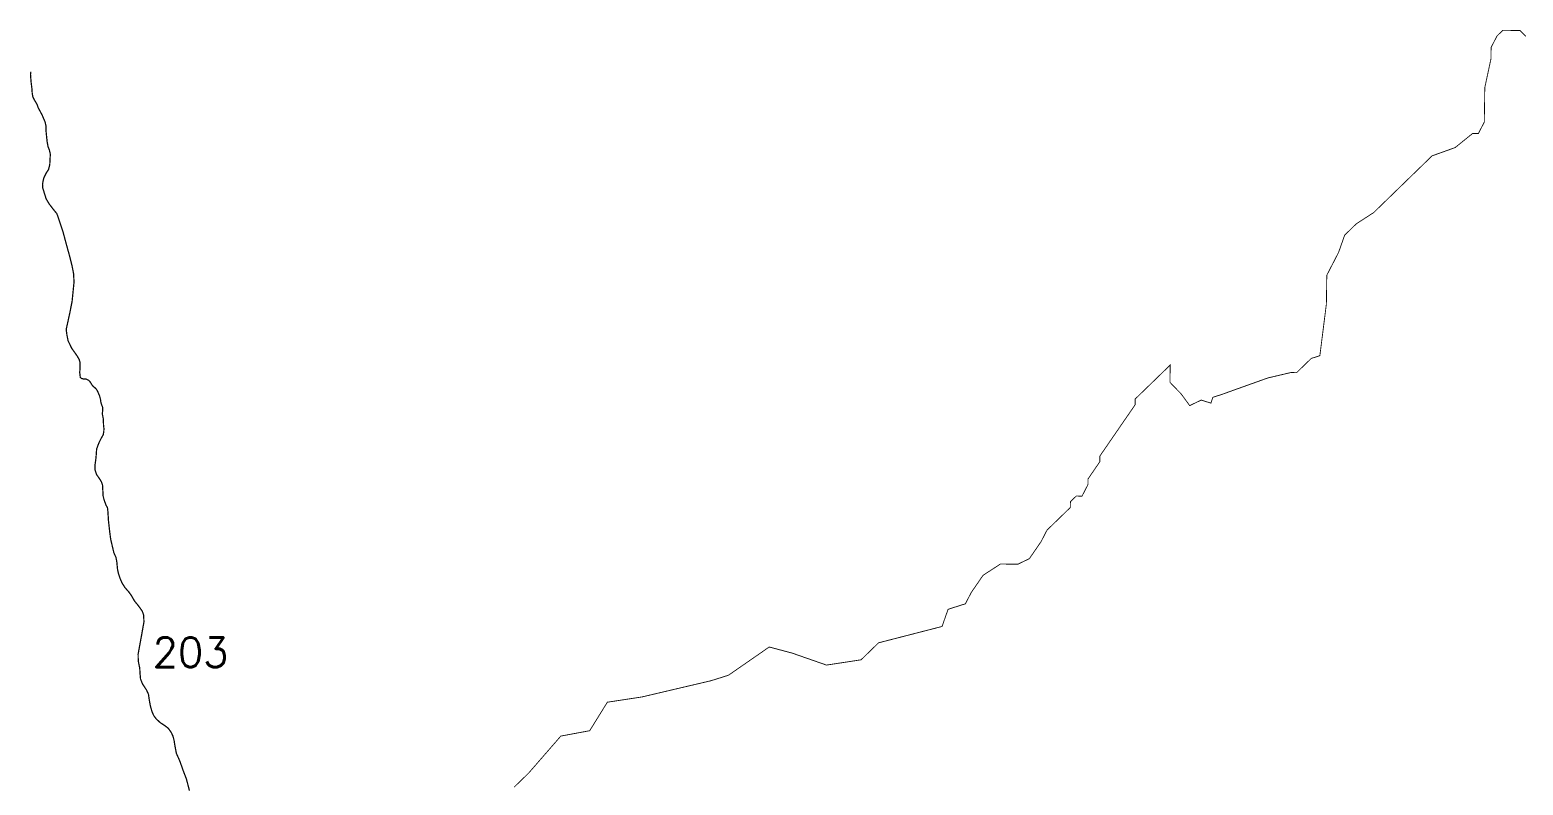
# Model space of a CAD drawing. Header units: feet. Extents: x 301997 to 307916, y 1946508 to 1951204.
# Drawn here: x 301997 to 305542, y 1948300 to 1950092 of the extents above; entities that cross this region are included whole.
import ezdxf

# ---------------------------------------------------------------- set-up
doc = ezdxf.new("R2010")
doc.units = ezdxf.units.FT
doc.header["$MEASUREMENT"] = 0
doc.layers.add('NATURALLY PROTECTED', color=3, linetype='Continuous')
doc.styles.get("Standard").update_dxf_attribs({"font": 'simplex.shx'})

msp = doc.modelspace()

# ---------------------------------------------------------------- linework, layer by layer
at = {"color": 6, "const_width": 2, "flags": 128}
msp.add_lwpolyline([(303146.7, 1948295.2), (303181.3, 1948328.8), (303257.6, 1948416.5), (303326.1, 1948429.2), (303368, 1948496.8), (303450.1, 1948509.3), (303614.5, 1948547.9), (303655.6, 1948560.9), (303752.2, 1948627.8), (303806.6, 1948613.3), (303888.1, 1948584.9), (303970.2, 1948597.4), (304011.7, 1948637.7), (304162.4, 1948676.5), (304176.7, 1948717.2), (304217.8, 1948730.3), (304231.9, 1948757.4), (304259.8, 1948797.9), (304301.1, 1948824.7), (304342.1, 1948824.1), (304369.6, 1948837.3), (304397.5, 1948877.9), (304411.5, 1948905), (304466.9, 1948958.8), (304467.1, 1948972.4), (304480.9, 1948985.9), (304494.6, 1948985.7), (304499, 1948994.3), (304508.6, 1949012.8), (304508.8, 1949026.4), (304536.7, 1949067), (304536.9, 1949080.7), (304620.6, 1949202.3), (304620.7, 1949216), (304703.9, 1949296.7), (304703.3, 1949255.7), (304730.1, 1949228), (304750.2, 1949200.4), (304777.7, 1949213.7), (304800.6, 1949206.2), (304805.1, 1949220.1), (304825.7, 1949226.7), (304863, 1949240.1), (304935.5, 1949266), (304990.3, 1949278.9), (305004, 1949278.7), (305038.6, 1949312.3), (305059.1, 1949318.9), (305064.6, 1949362.3), (305067.3, 1949383.6), (305069.9, 1949404.5), (305074.6, 1949441.5), (305075.6, 1949509.8), (305103.6, 1949564), (305117.9, 1949604.7), (305145.5, 1949631.6), (305186.9, 1949658.4), (305325.4, 1949792.9), (305380.3, 1949812.6), (305421.7, 1949846.1), (305435.3, 1949845.9), (305449.4, 1949873), (305450.6, 1949954.9), (305465.2, 1950023), (305465.6, 1950050.2), (305479.6, 1950077.3), (305493.5, 1950090.8), (305534.5, 1950090.2), (305547.9, 1950076.4)], dxfattribs=at)
at = {"layer": 'NATURALLY PROTECTED', "const_width": 3, "flags": 128}
msp.add_lwpolyline([(301999.7, 1949992.4), (301998.9, 1949985.7), (302000.1, 1949969.5), (302002.1, 1949953.4), (302002.9, 1949942.1), (302004.4, 1949933.2), (302007.5, 1949926.7), (302014.9, 1949914.1), (302017.4, 1949906.6), (302026.5, 1949889.8), (302030.5, 1949880.1), (302033.4, 1949873.7), (302035.5, 1949864.3), (302036, 1949848.9), (302038.3, 1949827), (302040.5, 1949814.6), (302043.8, 1949806.5), (302045.9, 1949797), (302045.2, 1949783.7), (302044.6, 1949772.1), (302041.6, 1949760.4), (302036.5, 1949752.9), (302030.6, 1949740.8), (302028.8, 1949733.7), (302027.4, 1949725.1), (302027.9, 1949716.8), (302033.2, 1949699.8), (302035.9, 1949691.2), (302042.9, 1949679.3), (302052.8, 1949666.3), (302061.4, 1949655.8), (302065.3, 1949645), (302075.7, 1949613.9), (302082, 1949590.2), (302091.5, 1949555.7), (302097.8, 1949530.5), (302101.3, 1949512.4), (302102.1, 1949493), (302097.6, 1949447.9), (302092.2, 1949420.6), (302086.6, 1949394.9), (302083.6, 1949381.2), (302085.2, 1949368.8), (302088.1, 1949354.2), (302096.6, 1949336.6), (302109.4, 1949318.5), (302114.5, 1949309.7), (302116.2, 1949303.6), (302116.5, 1949291.7), (302115.7, 1949279), (302117, 1949267.4), (302120.1, 1949264.8), (302124.9, 1949263.6), (302131.3, 1949263.3), (302137.4, 1949260.1), (302141, 1949255.9), (302144.7, 1949249.7), (302147.9, 1949245.8), (302150.4, 1949244), (302154.4, 1949240.4), (302157.9, 1949235), (302163, 1949223), (302165.1, 1949214.5), (302166.2, 1949206.6), (302167.3, 1949203.5), (302169.9, 1949196.8), (302170.5, 1949190.8), (302169.2, 1949181), (302170.2, 1949176.3), (302171.8, 1949168.6), (302171.9, 1949161.8), (302172.2, 1949154.2), (302173.2, 1949145.8), (302172.8, 1949138.9), (302171.6, 1949131.6), (302166.3, 1949122.3), (302162.1, 1949113.8), (302158.8, 1949105.8), (302155.8, 1949097.4), (302154.4, 1949077.1), (302151.9, 1949059.1), (302152, 1949047.7), (302155.5, 1949037.2), (302163.2, 1949026.1), (302167.1, 1949019.7), (302169.8, 1949011.7), (302170.5, 1948999.9), (302171.1, 1948986.6), (302173.5, 1948976.8), (302178.1, 1948964.3), (302181.4, 1948958.7), (302182.4, 1948950.7), (302184, 1948926.6), (302186.9, 1948900.6), (302189.1, 1948883.9), (302196.7, 1948851.4), (302201.7, 1948840.4), (302203.7, 1948829.8), (302205.4, 1948812.4), (302207.5, 1948802.1), (302211.5, 1948790.6), (302216.1, 1948779.8), (302222.6, 1948769.4), (302232.7, 1948757.7), (302238.5, 1948749.6), (302245.5, 1948737.2), (302254.6, 1948726.1), (302263.9, 1948713.3), (302267.4, 1948703.7), (302268.1, 1948687.3), (302262.6, 1948656.3), (302258.1, 1948631.6), (302254.3, 1948610.8), (302254.6, 1948594.7), (302258.1, 1948577.7), (302258.9, 1948563.9), (302260, 1948551.9), (302264.7, 1948540.3), (302274.2, 1948525.7), (302278.9, 1948515.6), (302280.8, 1948502), (302283.4, 1948487.7), (302287.6, 1948473.4), (302291.5, 1948465), (302296.8, 1948457.7), (302306.8, 1948448.3), (302318.5, 1948440.7), (302326, 1948434.8), (302332.7, 1948425.3), (302336.9, 1948416.7), (302339.7, 1948405.9), (302341.8, 1948392.8), (302345, 1948375.7), (302349.8, 1948365), (302353.7, 1948356.1), (302356.5, 1948348.1), (302361.4, 1948334.2), (302368.9, 1948314.7), (302376.1, 1948287.1)], dxfattribs=at)

# ---------------------------------------------------------------- texts
at = {"insert": (302288.7, 1948650.3), "char_height": 70, "attachment_point": 1}
msp.add_mtext_dynamic_manual_height_columns('203', width=95.172, gutter_width=1, heights=[0], dxfattribs=at)

doc.saveas('drawing.dxf')
